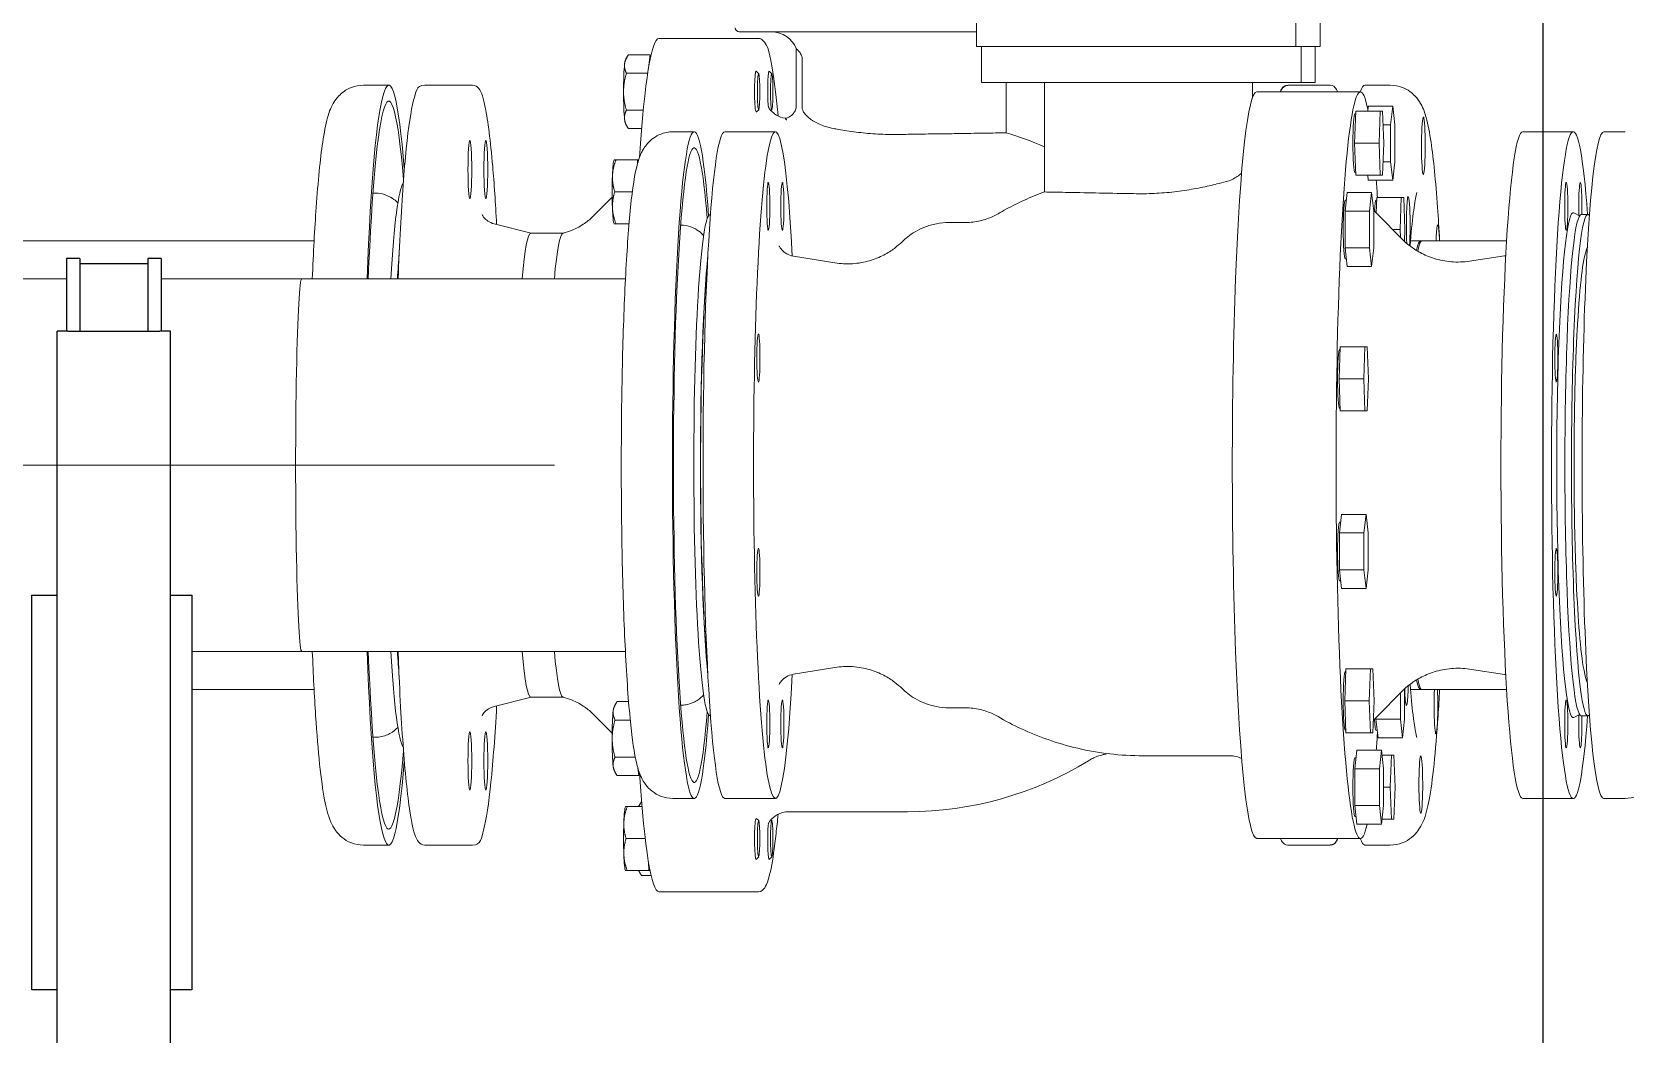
# Model space of a CAD drawing. Header units: millimetres. Extents: x 0 to 100323, y 0 to 59400.
# Drawn here: x 69741 to 71235, y 46487 to 47427 of the extents above; entities that cross this region are included whole.
import ezdxf

# ---------------------------------------------------------------- set-up
doc = ezdxf.new("R2010")
doc.units = ezdxf.units.MM
doc.header["$LTSCALE"] = 100
doc.linetypes.add('CHAIN', pattern=[0.3543, 0.2362, -0.0295, 0.0591, -0.0295])
doc.layers.add('P_Biomass (BM)', color=150, linetype='Continuous', lineweight=18, true_color=0x007fff)
doc.layers.add('P_BioMass CenterLine', color=150, linetype='CHAIN', lineweight=18, true_color=0x007fff)
doc.layers.add('Visible', color=7, linetype='Continuous', lineweight=25)

msp = doc.modelspace()

# ---------------------------------------------------------------- linework, layer by layer
at = {"layer": 'P_Biomass (BM)'}
for p, q in [((70626.9, 47413), (70626.9, 47613)), ((70926.3, 47613), (70926.3, 47413)), ((70949.2, 47413), (70949.2, 47613)), ((70422.4, 47420.5), (70328.8, 47420.5)), ((70464.6, 47426.7), (70404.4, 47426.7)), ((70464.6, 47426.7), (70626.9, 47426.7)), ((70297.5, 47400.4), (70299.1, 47403.1)), ((70320.7, 47405.2), (70300.4, 47405.2)), ((70320.7, 47405.2), (70319.3, 47393.1)), ((70321, 47402.3), (70320.7, 47405.2)), ((70457.8, 47357.9), (70457.8, 47411.1)), ((70463.3, 47401.7), (70463.3, 47355.8)), ((70626.9, 47413), (70926.3, 47413)), ((70631.6, 47413), (70631.6, 47379.2)), ((70926.3, 47413), (70931, 47413)), ((70931, 47413), (70931.4, 47413)), ((70931.4, 47413), (70944.1, 47413)), ((70931.4, 47413), (70931.4, 47379.2)), ((70944.1, 47413), (70944.5, 47413)), ((70944.5, 47413), (70949.2, 47413)), ((70944.5, 47413), (70944.5, 47379.2)), ((70318.5, 47387.9), (70298.5, 47387.9)), ((70422.6, 47387.5), (70420.1, 47390)), ((70434.8, 47387.5), (70432.4, 47390)), ((70075.6, 47376.7), (70051.9, 47376.7)), ((70109.3, 47376.7), (70154.2, 47376.7)), ((70696.7, 47379.2), (70631.6, 47379.2)), ((70654.6, 47332), (70654.6, 47379.2)), ((70690.6, 47276.6), (70690.6, 47379.2)), ((70696.7, 47379.2), (70860.2, 47379.2)), ((70931.4, 47379.2), (70860.2, 47379.2)), ((70885.6, 47364.6), (70885.6, 47379.2)), ((70958.7, 47376.7), (70918.8, 47376.7)), ((70931.4, 47379.2), (70939.8, 47379.2)), ((70944.5, 47379.2), (70939.8, 47379.2)), ((70991.2, 47376.7), (71014.9, 47376.7)), ((70889.7, 47370.5), (70987, 47370.5)), ((70993.8, 47352.3), (70994.3, 47357)), ((70994.3, 47357), (71017.3, 47357)), ((71015.3, 47339.6), (71017.3, 47357)), ((71017.3, 47357), (71019.2, 47339.6)), ((70314.3, 47353.3), (70298.5, 47353.3)), ((70422.6, 47353.7), (70420.8, 47351.9)), ((70434.8, 47353.7), (70434.1, 47352.9)), ((70981.5, 47322.3), (70982.6, 47352.3)), ((70982.5, 47349.8), (70981.7, 47349.8)), ((70982.6, 47352.3), (71005.5, 47352.3)), ((71004.4, 47322.3), (71005.5, 47352.3)), ((71005.5, 47352.3), (71007.8, 47352.3)), ((71007.8, 47352.3), (71008.9, 47322.3)), ((70297.5, 47340.8), (70299.1, 47338.1)), ((70312.8, 47336), (70300.4, 47336)), ((70362.1, 47333), (70342.2, 47333)), ((70390.8, 47333), (70438.2, 47333)), ((71008.3, 47339.6), (71015.3, 47339.6)), ((71015.3, 47339.6), (71015.3, 47305)), ((71019.2, 47339.6), (71019.2, 47305)), ((71186.6, 47333), (71139.2, 47333)), ((71215.3, 47333), (71235.2, 47333)), ((70981.5, 47322.3), (71004.4, 47322.3)), ((70982.6, 47292.3), (70981.5, 47322.3)), ((71004.4, 47322.3), (71005.5, 47292.3)), ((71008.9, 47322.3), (71007.8, 47292.3)), ((70286.9, 47306.6), (70287, 47306.8)), ((70308.9, 47306.8), (70288.7, 47306.8)), ((70308.9, 47306.8), (70308.8, 47302.7)), ((70310, 47306.8), (70308.9, 47306.8)), ((71008.3, 47305), (71015.3, 47305)), ((71017.3, 47287.7), (71015.3, 47305)), ((71017.3, 47287.7), (71019.2, 47305)), ((70982.5, 47294.8), (70981.7, 47294.8)), ((70982.6, 47292.3), (71005.5, 47292.3)), ((70994.3, 47287.7), (70993.8, 47292.3)), ((70994.3, 47287.7), (71017.3, 47287.7)), ((71005.5, 47292.3), (71007.8, 47292.3)), ((70063.2, 47275.5), (70060.8, 47275.5)), ((70267.3, 47253.9), (70285.2, 47271.8)), ((70304.1, 47276.8), (70287.5, 47276.8)), ((70972.6, 47258.7), (70974.6, 47276.1)), ((70973.8, 47268.9), (70972.6, 47268.9)), ((70974.6, 47276.1), (70997.5, 47276.1)), ((70995.5, 47258.7), (70997.5, 47276.1)), ((70997.5, 47276.1), (70999.5, 47258.7)), ((71002.2, 47268.9), (71001.5, 47268.9)), ((71001.8, 47256.9), (71002.3, 47271.4)), ((71002.3, 47271.4), (71025.3, 47271.4)), ((71025.3, 47271.4), (71024.2, 47241.4)), ((71025.3, 47271.4), (71027.6, 47271.4)), ((71027.6, 47271.4), (71028.7, 47241.4)), ((70377.3, 47255.5), (70377.1, 47255.5)), ((70972.6, 47258.7), (70995.5, 47258.7)), ((70972.6, 47224.1), (70972.6, 47258.7)), ((70995.5, 47224.1), (70995.5, 47258.7)), ((70999.5, 47258.7), (70999.5, 47224.1)), ((71026.2, 47232.4), (71002.6, 47256)), ((71192.4, 47254.1), (71187.2, 47257.1)), ((71194.1, 47255.5), (71200.3, 47255.5)), ((70209.2, 47238), (70174.6, 47246.6)), ((70209.1, 47238), (70239.2, 47238)), ((70286.9, 47247), (70287, 47246.8)), ((70301, 47246.8), (70288.7, 47246.8)), ((70349.6, 47245.5), (70349.4, 47245.5)), ((70601.3, 47248), (70616.4, 47248)), ((71017.2, 47241.4), (71024.2, 47241.4)), ((71024.4, 47234.2), (71024.2, 47241.4)), ((71028.7, 47241.4), (71028.3, 47230.4)), ((69686.3, 47230.8), (70005.6, 47230.8)), ((70972.6, 47224.1), (70995.5, 47224.1)), ((70974.6, 47206.8), (70972.6, 47224.1)), ((70995.5, 47224.1), (70997.5, 47206.8)), ((70997.5, 47206.8), (70999.5, 47224.1)), ((71033.9, 47230.8), (71044.8, 47230.8)), ((71043.6, 47230.8), (71124.1, 47230.8)), ((70494, 47210.2), (70455.1, 47216.5)), ((70973.8, 47213.9), (70972.6, 47213.9)), ((71089.2, 47211.7), (71122.1, 47216.6)), ((64997.4, 47195.1), (69773.4, 47195.1)), ((69862.1, 47195.1), (69994, 47195.1)), ((69994, 47195.1), (70297.6, 47195.1)), ((70974.6, 47206.8), (70997.5, 47206.8)), ((70967, 47101.3), (70968.1, 47131.3)), ((70968, 47128.8), (70967.3, 47128.8)), ((70968.1, 47131.3), (70991.1, 47131.3)), ((70990, 47101.3), (70991.1, 47131.3)), ((70991.1, 47131.3), (70993.4, 47131.3)), ((70993.4, 47131.3), (70994.5, 47101.3)), ((70967, 47101.3), (70990, 47101.3)), ((70968.1, 47071.3), (70967, 47101.3)), ((70991.1, 47071.3), (70990, 47101.3)), ((70993.4, 47071.3), (70994.5, 47101.3)), ((70968, 47073.8), (70967.3, 47073.8)), ((70968.1, 47071.3), (70991.1, 47071.3)), ((70993.4, 47071.3), (70991.1, 47071.3)), ((70967.3, 46956.9), (70969.3, 46974.2)), ((70969.3, 46974.2), (70992.2, 46974.2)), ((70990.3, 46956.9), (70992.2, 46974.2)), ((70992.2, 46974.2), (70994.2, 46956.9)), ((70968.5, 46967.1), (70967.3, 46967.1)), ((70967.3, 46956.9), (70990.3, 46956.9)), ((70967.3, 46922.3), (70967.3, 46956.9)), ((70990.3, 46922.3), (70990.3, 46956.9)), ((70994.2, 46956.9), (70994.2, 46922.3)), ((70967.3, 46922.3), (70990.3, 46922.3)), ((70969.3, 46904.9), (70967.3, 46922.3)), ((70968.5, 46912.1), (70967.3, 46912.1)), ((70992.2, 46904.9), (70990.3, 46922.3)), ((70992.2, 46904.9), (70994.2, 46922.3)), ((70969.3, 46904.9), (70992.2, 46904.9)), ((69890.9, 46845.8), (69994, 46845.8)), ((69994, 46845.8), (70297.6, 46845.8)), ((70494, 46830.8), (70455.1, 46824.4)), ((70972.3, 46799.5), (70973.4, 46829.5)), ((70973.3, 46827), (70972.6, 46827)), ((70973.4, 46829.5), (70996.4, 46829.5)), ((70995.2, 46799.5), (70996.4, 46829.5)), ((70996.4, 46829.5), (70998.6, 46829.5)), ((70998.6, 46829.5), (70999.8, 46799.5)), ((71089.2, 46829.2), (71122.1, 46824.3)), ((69890.9, 46810.1), (70005.6, 46810.1)), ((71026.2, 46808.5), (71002.6, 46784.9)), ((71024.5, 46782.2), (71024.5, 46806.8)), ((71028.4, 46810.6), (71028.4, 46782.2)), ((71033.9, 46810.1), (71044.8, 46810.1)), ((71043.6, 46810.1), (71124.1, 46810.1)), ((70209.2, 46803), (70174.6, 46794.3)), ((70209.1, 46803), (70239.2, 46803)), ((70286.9, 46793.9), (70288.4, 46796.6)), ((70300.6, 46798.8), (70289.8, 46798.8)), ((70349.6, 46795.5), (70349.4, 46795.5)), ((70601.3, 46793), (70616.4, 46793)), ((70972.3, 46799.5), (70995.2, 46799.5)), ((70973.4, 46769.5), (70972.3, 46799.5)), ((70996.4, 46769.5), (70995.2, 46799.5)), ((70999.8, 46799.5), (70998.6, 46769.5)), ((70267.3, 46787), (70285.2, 46769.1)), ((70302.1, 46781.5), (70287.8, 46781.5)), ((70377.3, 46785.5), (70377.1, 46785.5)), ((71001.5, 46782.2), (71001.5, 46783.7)), ((71001.5, 46782.2), (71024.5, 46782.2)), ((71003.5, 46764.8), (71001.5, 46782.2)), ((71026.4, 46764.8), (71024.5, 46782.2)), ((71028.4, 46782.2), (71026.4, 46764.8)), ((71192.4, 46786.8), (71187.2, 46783.8)), ((71194.1, 46785.5), (71200.3, 46785.5)), ((70063.2, 46765.5), (70060.8, 46765.5)), ((70973.3, 46772), (70972.6, 46772)), ((70973.4, 46769.5), (70996.4, 46769.5)), ((70998.6, 46769.5), (70996.4, 46769.5)), ((71002.7, 46772), (71001.5, 46772)), ((71003.5, 46764.8), (71026.4, 46764.8)), ((70306.8, 46746.8), (70287.8, 46746.8)), ((70783.1, 46748), (70864.8, 46748)), ((70982.9, 46746.1), (70981.7, 46746.1)), ((70981.8, 46735.9), (70983.7, 46753.2)), ((70983.7, 46753.2), (71006.7, 46753.2)), ((71004.7, 46735.9), (71006.7, 46753.2)), ((71006.7, 46753.2), (71008.6, 46735.9)), ((71007.2, 46748.6), (71016.1, 46748.6)), ((71016.1, 46748.6), (71015, 46718.6)), ((71016.1, 46748.6), (71018.4, 46748.6)), ((71019.5, 46718.6), (71018.4, 46748.6)), ((70286.9, 46734.3), (70288.4, 46731.6)), ((70310.1, 46729.5), (70289.8, 46729.5)), ((70309.3, 46736.5), (70310.1, 46729.5)), ((70310.1, 46729.5), (70310.5, 46732.8)), ((70981.8, 46735.9), (71004.7, 46735.9)), ((70981.8, 46701.3), (70981.8, 46735.9)), ((71004.7, 46701.3), (71004.7, 46735.9)), ((71008.6, 46701.3), (71008.6, 46735.9)), ((71008.6, 46718.6), (71015, 46718.6)), ((71016.1, 46688.6), (71015, 46718.6)), ((71019.5, 46718.6), (71018.4, 46688.6)), ((70297.5, 46700.1), (70297.6, 46700.3)), ((70313.2, 46700.3), (70299.3, 46700.3)), ((70309.9, 46700.3), (70311.4, 46702.8)), ((70312.8, 46705), (70312.7, 46705)), ((70362.1, 46708), (70342.2, 46708)), ((70390.8, 46708), (70438.2, 46708)), ((70981.8, 46701.3), (71004.7, 46701.3)), ((70983.7, 46684), (70981.8, 46701.3)), ((71006.7, 46684), (71004.7, 46701.3)), ((71008.6, 46701.3), (71006.7, 46684)), ((71186.6, 46708), (71139.2, 46708)), ((71215.3, 46708), (71235.2, 46708)), ((70422.6, 46687.2), (70420.8, 46689)), ((70434.8, 46687.2), (70434.1, 46688)), ((70562.1, 46695.5), (70451.1, 46695.5)), ((70982.9, 46691.1), (70981.7, 46691.1)), ((71007.2, 46688.6), (71016.1, 46688.6)), ((71018.4, 46688.6), (71016.1, 46688.6)), ((70316.2, 46670.3), (70298.2, 46670.3)), ((70889.7, 46670.5), (70987, 46670.5)), ((70983.7, 46684), (71006.7, 46684)), ((70075.6, 46664.2), (70051.9, 46664.2)), ((70109.3, 46664.2), (70154.2, 46664.2)), ((70958.7, 46664.2), (70918.8, 46664.2)), ((70991.2, 46664.2), (71014.9, 46664.2)), ((70297.5, 46640.5), (70297.6, 46640.3)), ((70319.6, 46640.3), (70299.3, 46640.3)), ((70309.9, 46640.3), (70311.4, 46637.8)), ((70319.3, 46648.1), (70319.6, 46640.3)), ((70319.6, 46640.3), (70320.7, 46640.3)), ((70422.6, 46653.4), (70420.1, 46650.9)), ((70434.8, 46653.4), (70432.4, 46650.9)), ((70321.7, 46635.7), (70312.7, 46635.7)), ((70422.4, 46620.5), (70328.8, 46620.5))]:
    msp.add_line(p, q, dxfattribs=at)
for centre, radius, start, end in [((70404.4, 47430.5), 3.75, 180, 270), ((70434.6, 47401.7), 25, 21.9108, 90), ((70562.1, 47020.5), 325, 66.7144, 73.4623), ((70562.1, 47020.5), 325, 270, 301.4991)]:
    msp.add_arc(centre, radius, start, end, dxfattribs=at)
for centre, major_axis, ratio, start_param, end_param in [((70328.8, 47020.5), (0, 400), 0.065414, 0, 0.765731), ((70075.6, 47020.5), (0, 356.3), 0.065414, 5.606443, 7.341691), ((70297.8, 47370.6), (0, 30), 0.065414, 0.523599, 1.570796), ((70297.8, 47370.6), (0, 30), 0.065414, 0.113789, 0.523599), ((70420, 47370.6), (0, 19.4), 0.065414, 6.217589, 8.835221), ((70432.3, 47370.6), (0, 19.4), 0.065414, 6.217589, 8.311622), ((70987, 47020.5), (0, 350), 0.065414, 5.97488, 9.703499), ((70075.6, 47020.5), (0, 341.3), 0.065414, 5.615891, 7.316794), ((70991.2, 47020.5), (0, 356.2), 0.065414, 0, 0.187592), ((70297.8, 47370.6), (0, 30), 0.065414, 1.570796, 2.617994), ((70362.1, 47020.5), (0, -312.5), 0.065414, 2.417031, 7.007747), ((70438.2, 47020.5), (0, -312.5), 0.065414, 2.249602, 7.175176), ((70889.7, 47020.5), (0, 350), 0.065414, 0, 3.141593), ((71186.6, 47020.5), (0, -312.5), 0.065414, 2.421887, 7.002891), ((70297.8, 47370.6), (0, -30), 0.065414, 5.759587, 6.169397), ((70362.1, 47020.5), (0, -297.5), 0.065414, 2.461301, 6.963477), ((70981.7, 47322.3), (0, -27.5), 0.065414, 3.141593, 6.283185), ((71046, 47319.9), (0, 26.9), 0.065414, 0.162793, 5.995002), ((70390.8, 47020.5), (0, -312.5), 0.065414, 3.141593, 6.283185), ((71139.2, 47020.5), (0, -312.5), 0.065414, 3.141593, 6.283185), ((71215.3, 47020.5), (0, 312.5), 0.065414, 0, 3.141593), ((70287.1, 47276.8), (0, 30), 0.065414, 0.113789, 1.047198), ((70090.6, 47020.5), (0, 265), 0.065414, 0.08403, 0.851358), ((70287.1, 47276.8), (0, 30), 0.065414, 1.047198, 2.094395), ((70987, 47020.5), (0, 350), 0.065414, 5.511964, 5.581042), ((71193.2, 47263), (0, 22.5), 0.065414, 4.371686, 8.24304), ((70972.6, 47241.4), (0, -27.5), 0.065414, 3.141593, 6.283185), ((71001.5, 47241.4), (0, 27.5), 0.065414, 0, 0.885721), ((71031.8, 47245.5), (0, 26.9), 0.065414, 3.919198, 6.7804), ((70287.1, 47276.8), (0, -30), 0.065414, 5.235988, 6.169397), ((70377.1, 47020.5), (0, -235), 0.065414, 3.141593, 6.283185), ((71031.8, 47245.5), (0, 26.9), 0.065414, 0.948191, 2.25751), ((71186.6, 47020.5), (0, 236.8), 0.065414, 6.245329, 9.462635), ((71194.1, 47020.5), (0, 235), 0.065414, 0, 3.141593), ((71200.3, 47020.5), (0, 235), 0.065414, 6.190751, 9.517212), ((70209.1, 47020.5), (0, 217.5), 0.065414, 0, 0.638696), ((70239.4, 47020.5), (0, 217.5), 0.065414, 0.016389, 0.638696), ((71059.5, 47218.9), (0, 26.9), 0.065414, 5.66058, 7.393169), ((71043.6, 47020.5), (0, 210.4), 0.065414, 0, 0.294103), ((71044.8, 47020.5), (0, 210.4), 0.065414, 0, 0.304859), ((71059.5, 47218.9), (0, -26.9), 0.065414, 2.031609, 2.068011), ((70096.8, 47020.5), (0, 265), 0.065414, 0.7248, 0.851358), ((70096.8, 47020.5), (0, -262.5), 0.065414, 3.904755, 3.984576), ((70383.3, 47020.5), (0, 235), 0.065414, 0.577185, 2.564408), ((70383.3, 47020.5), (0, -232.5), 0.065414, 3.752368, 5.672409), ((69994, 47020.5), (0, 174.6), 0.032742, 0, 3.141593), ((70967.3, 47101.3), (0, -27.5), 0.065414, 3.141593, 6.283185), ((70967.3, 46939.6), (0, -27.5), 0.065414, 3.141593, 6.283185), ((70075.6, 47020.5), (0, -356.3), 0.065414, 5.22468, 6.959927), ((70075.6, 47020.5), (0, -341.3), 0.065414, 5.249576, 6.95048), ((70090.6, 47020.5), (0, -265), 0.065414, 5.431827, 6.199156), ((70096.8, 47020.5), (0, 265), 0.065414, 2.290235, 2.416793), ((70096.8, 47020.5), (0, -262.5), 0.065414, 5.440202, 5.520023), ((70209.1, 47020.5), (0, -217.5), 0.065414, 5.644489, 6.283185), ((70239.4, 47020.5), (0, -217.5), 0.065414, 5.644489, 6.266796), ((70972.6, 46799.5), (0, -27.5), 0.065414, 3.141593, 6.283185), ((71043.6, 47020.5), (0, -210.4), 0.065414, 5.989083, 6.283185), ((71044.8, 47020.5), (0, -210.4), 0.065414, 5.978326, 6.283185), ((71030.1, 46822), (0, 26.9), 0.065414, 2.004432, 2.068011), ((71030.1, 46822), (0, -26.9), 0.065414, 5.66058, 7.533429), ((71057.8, 46795.5), (0, -26.9), 0.065414, 4.136696, 6.7804), ((71057.8, 46795.5), (0, -26.9), 0.065414, 0.948191, 2.146489), ((70287.1, 46764.1), (0, 30), 0.065414, 0.523599, 1.570796), ((70287.1, 46764.1), (0, 30), 0.065414, 0.113789, 0.523599), ((71001.5, 46799.5), (0, -27.5), 0.065414, 5.397465, 6.283185), ((71193.2, 46777.9), (0, -22.5), 0.065414, 4.323331, 8.194685), ((70287.1, 46764.1), (0, 30), 0.065414, 1.570796, 2.617994), ((70987, 47020.5), (0, 350), 0.065414, 3.843736, 3.912059), ((70981.7, 46718.6), (0, -27.5), 0.065414, 3.141593, 6.283185), ((71043.6, 46721), (0, -26.9), 0.065414, 0.162793, 5.995002), ((70287.1, 46764.1), (0, -30), 0.065414, 5.759587, 6.169397), ((70328.8, 47020.5), (0, -400), 0.065414, 5.517455, 6.283185), ((70297.8, 46670.3), (0, 30), 0.065414, 0.113789, 1.047198), ((70297.8, 46670.3), (0, 30), 0.065414, 1.047198, 2.094395), ((70420, 46670.3), (0, -19.4), 0.065414, 3.731149, 6.348781), ((70432.3, 46670.3), (0, -19.4), 0.065414, 4.254748, 6.348781), ((70991.2, 47020.5), (0, -356.2), 0.065414, 6.095593, 6.283185), ((70297.8, 46670.3), (0, -30), 0.065414, 5.235988, 6.169397)]:
    msp.add_ellipse(centre, major_axis=major_axis, ratio=ratio, start_param=start_param, end_param=end_param, dxfattribs=at)
for centre, major_axis in [((70422.5, 47370.6), (0, 16.9)), ((70434.8, 47370.6), (0, -16.9)), ((70151.7, 47297.6), (0, -27.5)), ((70166.7, 47297.6), (0, -27.5)), ((70431.6, 47263), (0, 22.5)), ((70444.8, 47263), (0, -22.5)), ((71180, 47263), (0, 22.5)), ((70422.3, 47120.9), (0, 22.5)), ((71170.7, 47120.9), (0, -22.5)), ((70422.3, 46920), (0, 22.5)), ((71170.7, 46920), (0, -22.5)), ((70431.6, 46777.9), (0, 22.5)), ((70444.8, 46777.9), (0, -22.5)), ((71180, 46777.9), (0, -22.5)), ((70151.7, 46743.3), (0, 27.5)), ((70166.7, 46743.3), (0, 27.5)), ((70422.5, 46670.3), (0, 16.9)), ((70434.8, 46670.3), (0, -16.9))]:
    msp.add_ellipse(centre, major_axis=major_axis, ratio=0.065414, dxfattribs=at)
for points, knots in [([(70440.8, 47347.9), (70439.2, 47364.3), (70437.5, 47378.1), (70433.1, 47405.2), (70431.9, 47414.3), (70425.2, 47419.8), (70423.9, 47420.5), (70422.4, 47420.5)], [7.2539836, 7.2539836, 7.2539836, 7.2539836, 7.473267, 7.473267, 7.7999765, 7.7999765, 7.8539816, 7.8539816, 7.8539816, 7.8539816]), ([(70457.8, 47411), (70457.8, 47410.9), (70458, 47410.8), (70458.6, 47410.1), (70459.3, 47409.5), (70460.9, 47407.7), (70461.8, 47406.6), (70462.7, 47404.8), (70462.9, 47404.3), (70463.2, 47403.3), (70463.3, 47402.8), (70463.3, 47402.2), (70463.3, 47401.9), (70463.3, 47401.7)], [4.346004, 4.346004, 4.346004, 4.346004, 4.614397, 4.614397, 5.186441, 5.186441, 5.814482, 5.814482, 6.038344, 6.038344, 6.170665, 6.170665, 6.234872, 6.234872, 6.234872, 6.234872]), ([(70003.9, 47195.1), (70004.9, 47219.7), (70006.1, 47242.2), (70009.3, 47286.9), (70011.3, 47307.4), (70015, 47332.2), (70016.3, 47339.6), (70019.4, 47350.5), (70020.5, 47354.3), (70024.7, 47361.6), (70026.2, 47364), (70031.4, 47369.4), (70035.1, 47372.5), (70044, 47375.9), (70047.9, 47376.7), (70051.9, 47376.7)], [2.709033, 2.709033, 2.709033, 2.709033, 2.973187, 2.973187, 3.302608, 3.302608, 3.490979, 3.490979, 3.605232, 3.605232, 3.652037, 3.652037, 3.694406, 3.694406, 3.719484, 3.719484, 3.719484, 3.719484]), ([(70084.4, 47195.1), (70085, 47211.7), (70085.7, 47227.5), (70088.1, 47271.6), (70089.9, 47296.9), (70094.1, 47337.7), (70096.4, 47352.9), (70100.9, 47369.9), (70101.2, 47376.7), (70109.3, 47376.7)], [3.661294, 3.661294, 3.661294, 3.661294, 3.824415, 3.824415, 4.145296, 4.145296, 4.468484, 4.468484, 4.712389, 4.712389, 4.712389, 4.712389]), ([(70154.2, 47376.7), (70156.8, 47376.7), (70158.7, 47375.2), (70163.2, 47369.9), (70164.4, 47364.5), (70168.7, 47343.3), (70171, 47324.6), (70174.5, 47284.6), (70175.7, 47266.3), (70176.8, 47246.1)], [4.712389, 4.712389, 4.712389, 4.712389, 4.7891009, 4.7891009, 5.0239331, 5.0239331, 5.3621087, 5.3621087, 5.5866823, 5.5866823, 5.5866823, 5.5866823]), ([(70958.7, 47376.7), (70961.3, 47376.7), (70962.9, 47375.1), (70964.6, 47372.6), (70965.1, 47371.6), (70965.6, 47370.5)], [4.712389, 4.712389, 4.712389, 4.712389, 4.8063446, 4.8063446, 4.8629007, 4.8629007, 4.8629007, 4.8629007]), ([(71061.2, 47230.8), (71060.6, 47241.9), (71060, 47252.3), (71057.5, 47286.9), (71055.5, 47307.4), (71051.9, 47332.2), (71050.5, 47339.6), (71047.4, 47350.5), (71046.3, 47354.3), (71042.2, 47361.6), (71040.6, 47364), (71035.4, 47369.4), (71031.7, 47372.5), (71022.8, 47375.9), (71018.9, 47376.7), (71014.9, 47376.7)], [2.7204639, 2.7204639, 2.7204639, 2.7204639, 2.850689, 2.850689, 3.1801108, 3.1801108, 3.3684815, 3.3684815, 3.4827341, 3.4827341, 3.5295395, 3.5295395, 3.5719089, 3.5719089, 3.5969868, 3.5969868, 3.5969868, 3.5969868]), ([(70431.9, 47355.8), (70431.8, 47356.4), (70431.7, 47357.1), (70431.4, 47359.1), (70431.2, 47360.5), (70431.1, 47362)], [2.3369942, 2.3369942, 2.3369942, 2.3369942, 2.4488197, 2.4488197, 2.6508871, 2.6508871, 2.6508871, 2.6508871]), ([(70447.8, 47345.7), (70444.4, 47346.2), (70441.5, 47347.3), (70437, 47350), (70435.5, 47351.4), (70433, 47354), (70432.4, 47355), (70431.7, 47356.3), (70431.6, 47356.6), (70431.6, 47356.6)], [4.7216684, 4.7216684, 4.7216684, 4.7216684, 4.7504118, 4.7504118, 4.7824609, 4.7824609, 4.823845, 4.823845, 4.8671862, 4.8671862, 4.8671862, 4.8671862]), ([(70447.7, 47345.7), (70448.3, 47345.8), (70448.9, 47346), (70450.3, 47346.5), (70451.1, 47346.8), (70452.8, 47347.8), (70453.7, 47348.6), (70455.3, 47350.4), (70456.1, 47351.5), (70457.2, 47353.9), (70457.6, 47355.2), (70457.8, 47357), (70457.8, 47357.4), (70457.8, 47357.9)], [0, 0, 0, 0, 0.0858513, 0.0858513, 0.1884638, 0.1884638, 0.3291483, 0.3291483, 0.487157, 0.487157, 0.6468721, 0.6468721, 0.7028784, 0.7028784, 0.7028784, 0.7028784]), ([(70420.8, 47351.9), (70420.7, 47351.8), (70420.6, 47351.8), (70420.3, 47351.7), (70420.1, 47351.9), (70419.6, 47352.8), (70419.4, 47353.5), (70419.3, 47354.5)], [2.1876151, 2.1876151, 2.1876151, 2.1876151, 2.2549429, 2.2549429, 2.4488197, 2.4488197, 2.6508871, 2.6508871, 2.6508871, 2.6508871]), ([(70449.1, 47344.1), (70449.1, 47344.1), (70449.1, 47344.1), (70449.1, 47344.1), (70449, 47344.2), (70448.9, 47344.2), (70448.8, 47344.3), (70448.5, 47344.5), (70448.2, 47344.7), (70448, 47344.8), (70447.8, 47345), (70447.7, 47345.2), (70447.6, 47345.3), (70447.6, 47345.3), (70447.6, 47345.4), (70447.5, 47345.4), (70447.5, 47345.5), (70447.5, 47345.6), (70447.5, 47345.6), (70447.6, 47345.6), (70447.6, 47345.7), (70447.7, 47345.7)], [-0.0064, -0.0064, -0.0064, -0.0064, 0, 0, 0, 0.092512, 0.092512, 0.092512, 0.357836, 0.357836, 0.357836, 0.649, 0.649, 0.649, 0.701693, 0.701693, 0.701693, 0.977222, 0.977222, 0.977222, 1.10244, 1.10244, 1.10244, 1.10244]), ([(70463.3, 47355.8), (70463.3, 47355.6), (70463.4, 47355.4), (70463.4, 47355.2), (70463.4, 47355), (70463.4, 47354.7), (70463.5, 47354.5), (70463.6, 47354.1), (70463.7, 47353.6), (70463.9, 47353.2), (70464, 47353), (70464.1, 47352.8), (70464.2, 47352.5), (70464.5, 47351.8), (70464.9, 47351.1), (70465.5, 47350.4), (70466.2, 47349.4), (70467.2, 47348.2), (70468.6, 47347), (70469, 47346.6), (70469.3, 47346.3), (70469.7, 47346), (70470.2, 47345.6), (70470.8, 47345.2), (70471.4, 47344.7), (70472, 47344.3), (70472.7, 47343.8), (70473.5, 47343.3), (70473.8, 47343.1), (70474.2, 47342.9), (70474.6, 47342.6), (70476.2, 47341.7), (70477.9, 47340.9), (70479.7, 47340.1), (70483.4, 47338.5), (70487.7, 47337.1), (70492.5, 47336.2)], [0, 0, 0, 0, 0.022735, 0.022735, 0.022735, 0.056178, 0.056178, 0.056178, 0.123586, 0.123586, 0.123586, 0.164968, 0.164968, 0.164968, 0.280361, 0.280361, 0.280361, 0.452359, 0.452359, 0.452359, 0.497488, 0.497488, 0.497488, 0.553168, 0.553168, 0.553168, 0.618151, 0.618151, 0.618151, 0.652402, 0.652402, 0.652402, 0.785691, 0.785691, 0.785691, 1.064667, 1.064667, 1.064667, 1.064667]), ([(71045.8, 47346.4), (71045.8, 47346.5), (71045.9, 47346.6), (71046.1, 47346.8), (71046.2, 47346.7), (71046.4, 47346.1), (71046.5, 47345.9), (71046.5, 47345.6)], [-2.1952792, -2.1952792, -2.1952792, -2.1952792, -2.0993492, -2.0993492, -1.8229843, -1.8229843, -1.7097702, -1.7097702, -1.7097702, -1.7097702]), ([(70342.2, 46708), (70338.3, 46708), (70334.5, 46708.7), (70327.7, 46711.2), (70324.9, 46713), (70320, 46716.8), (70318.2, 46718.8), (70314.8, 46723.3), (70313.6, 46725.5), (70310.3, 46732.3), (70309.3, 46736), (70305.7, 46750.5), (70304, 46763.1), (70300.4, 46798.1), (70298.8, 46820.8), (70296.3, 46871.6), (70295.3, 46899.3), (70294, 46957.6), (70293.7, 46988.2), (70293.7, 47049.3), (70294, 47079.9), (70295.2, 47138.1), (70296.2, 47165.7), (70298.6, 47215.4), (70300.1, 47237.4), (70303.5, 47274.4), (70305.4, 47288.7), (70309.2, 47304.5), (70310.2, 47308.4), (70313.9, 47316), (70315.3, 47318.7), (70320.5, 47324.5), (70323.7, 47327.6), (70332.3, 47331.6), (70336.5, 47332.8), (70341.3, 47333), (70341.7, 47333), (70342.2, 47333)], [3.719484, 3.719484, 3.719484, 3.719484, 3.743798, 3.743798, 3.77054, 3.77054, 3.803968, 3.803968, 3.854309, 3.854309, 3.976904, 3.976904, 4.291063, 4.291063, 4.635426, 4.635426, 4.961498, 4.961498, 5.284378, 5.284378, 5.606591, 5.606591, 5.929416, 5.929416, 6.25521, 6.25521, 6.595584, 6.595584, 6.728331, 6.728331, 6.787184, 6.787184, 6.830531, 6.830531, 6.858525, 6.858525, 6.861077, 6.861077, 6.861077, 6.861077]), ([(70555.7, 47330.5), (70554, 47330.5), (70552.4, 47330.5), (70544.6, 47330.5), (70538.3, 47330.7), (70525.8, 47331.4), (70519.7, 47332), (70508.1, 47333.5), (70502.5, 47334.3), (70495.8, 47335.5), (70494.1, 47335.9), (70492.5, 47336.2)], [-12.030169, -12.030169, -12.030169, -12.030169, -11.831688, -11.831688, -11.092097, -11.092097, -10.352506, -10.352506, -9.612916, -9.612916, -9.362657, -9.362657, -9.362657, -9.362657]), ([(70654.6, 47332), (70654.6, 47332), (70654.5, 47332), (70654, 47332), (70653, 47332), (70649.7, 47332), (70647.4, 47331.9), (70641.7, 47331.9), (70638.2, 47331.8), (70630.4, 47331.7), (70626, 47331.6), (70616.8, 47331.5), (70611.6, 47331.4), (70600.5, 47331.2), (70594.6, 47331.1), (70582.3, 47331), (70575.9, 47330.9), (70564.9, 47330.7), (70560.3, 47330.6), (70555.7, 47330.5)], [5.636973, 5.636973, 5.636973, 5.636973, 5.876693, 5.876693, 6.611227, 6.611227, 7.345761, 7.345761, 8.080295, 8.080295, 8.814829, 8.814829, 9.549468, 9.549468, 10.284108, 10.284108, 11.018747, 11.018747, 11.555001, 11.555001, 11.555001, 11.555001]), ([(70860.9, 47286.3), (70858.2, 47285.6), (70855.3, 47284.8), (70847.8, 47283), (70842.7, 47281.8), (70831.6, 47279.6), (70825.7, 47278.5), (70813.4, 47276.8), (70807, 47276.1), (70794.3, 47275.2), (70787.9, 47274.9), (70781.7, 47274.9), (70780, 47274.9), (70778.4, 47274.9), (70776.7, 47275)], [-3.445671, -3.445671, -3.445671, -3.445671, -2.967773, -2.967773, -2.22583, -2.22583, -1.483887, -1.483887, -0.741943, -0.741943, 0, 0, 0, 0.19854, 0.19854, 0.19854, 0.19854]), ([(70860.9, 47286.3), (70862.8, 47286.8), (70864.8, 47287.5), (70870.1, 47290.1), (70873, 47292.1), (70875.4, 47294.2)], [4.903729, 4.903729, 4.903729, 4.903729, 5.267449, 5.267449, 5.908804, 5.908804, 5.908804, 5.908804]), ([(70063.2, 47275.5), (70066.6, 47275.5), (70070, 47274.8), (70076, 47272.6), (70078.5, 47271.1), (70082, 47268.5), (70083.2, 47267.4), (70084.1, 47266.3)], [3.71948435, 3.71948435, 3.71948435, 3.71948435, 3.74309247, 3.74309247, 3.76903216, 3.76903216, 3.78834456, 3.78834456, 3.78834456, 3.78834456]), ([(70647.1, 47256.2), (70649.7, 47257.7), (70652.3, 47259.2), (70657.6, 47262.1), (70660.4, 47263.5), (70666, 47266.3), (70668.9, 47267.7), (70674.9, 47270.3), (70677.9, 47271.7), (70684.1, 47274.2), (70687.3, 47275.4), (70690.6, 47276.6)], [1.53270119, 1.53270119, 1.53270119, 1.53270119, 1.53554998, 1.53554998, 1.53839878, 1.53839878, 1.54124757, 1.54124757, 1.54409637, 1.54409637, 1.54694506, 1.54694506, 1.54694506, 1.54694506]), ([(70776.7, 47275), (70770.7, 47275.1), (70764.7, 47275.2), (70747.4, 47275.5), (70736.8, 47275.7), (70717.2, 47276.1), (70708.8, 47276.3), (70698, 47276.5), (70694.7, 47276.5), (70691.3, 47276.6), (70690.6, 47276.6), (70690.6, 47276.6)], [-11.882369, -11.882369, -11.882369, -11.882369, -11.147748, -11.147748, -9.71082, -9.71082, -8.156645, -8.156645, -7.011565, -7.011565, -6.196984, -6.196984, -6.196984, -6.196984]), ([(71030.4, 47261.1), (71030.4, 47261.8), (71030.5, 47262.4), (71030.6, 47264.8), (71030.7, 47266.3), (71030.9, 47268.1), (71030.9, 47268.6), (71031, 47269.1)], [-2.1952792, -2.1952792, -2.1952792, -2.1952792, -2.0993492, -2.0993492, -1.8229843, -1.8229843, -1.7097702, -1.7097702, -1.7097702, -1.7097702]), ([(71039.9, 47276), (71039.9, 47276), (71039.6, 47275), (71038.5, 47270.1), (71037.5, 47264.2), (71035.5, 47248.4), (71034.5, 47238), (71033.5, 47226)], [3.7807368, 3.7807368, 3.7807368, 3.7807368, 3.8745028, 3.8745028, 4.0731492, 4.0731492, 4.289109, 4.289109, 4.289109, 4.289109]), ([(70174.6, 47246.6), (70172.1, 47247.3), (70170.1, 47248.3), (70167, 47250.4), (70165.9, 47251.5), (70164.3, 47253.4), (70163.8, 47254.2), (70163.3, 47255.2), (70163.2, 47255.4), (70163.2, 47255.4)], [4.7287783, 4.7287783, 4.7287783, 4.7287783, 4.7569427, 4.7569427, 4.788423, 4.788423, 4.8293558, 4.8293558, 4.8753855, 4.8753855, 4.8753855, 4.8753855]), ([(70239.1, 47237.9), (70241.9, 47238.6), (70244.6, 47239.5), (70249.5, 47241.5), (70251.7, 47242.6), (70255.8, 47244.8), (70257.7, 47246), (70261, 47248.3), (70262.5, 47249.5), (70265.1, 47251.7), (70266.3, 47252.8), (70267.3, 47253.9)], [1.5871856, 1.5871856, 1.5871856, 1.5871856, 1.59702799, 1.59702799, 1.60687037, 1.60687037, 1.61671276, 1.61671276, 1.62655515, 1.62655515, 1.63639753, 1.63639753, 1.63639753, 1.63639753]), ([(70616.4, 47248), (70618.8, 47248), (70621.2, 47248.1), (70625.8, 47248.6), (70628.1, 47249), (70632.5, 47250.1), (70634.6, 47250.7), (70638.6, 47252.1), (70640.5, 47252.9), (70644, 47254.5), (70645.6, 47255.4), (70647.1, 47256.2)], [4.71238898, 4.71238898, 4.71238898, 4.71238898, 4.72000801, 4.72000801, 4.72762704, 4.72762704, 4.73524606, 4.73524606, 4.74286509, 4.74286509, 4.75048412, 4.75048412, 4.75048412, 4.75048412]), ([(70349.6, 47245.5), (70353, 47245.5), (70356.2, 47244.8), (70362.1, 47242.8), (70364.6, 47241.3), (70368.4, 47238.5), (70369.8, 47237.1), (70370.9, 47235.9)], [0.5778917, 0.5778917, 0.5778917, 0.5778917, 0.60088734, 0.60088734, 0.62614472, 0.62614472, 0.64992281, 0.64992281, 0.64992281, 0.64992281]), ([(70601.3, 47248), (70597.2, 47248), (70593.2, 47247.6), (70585.4, 47246), (70581.7, 47245), (70575.1, 47242.4), (70572.1, 47240.9), (70566.8, 47237.8), (70564.5, 47236.2), (70560.4, 47233), (70558.6, 47231.4), (70557.1, 47229.9)], [4.71238898, 4.71238898, 4.71238898, 4.71238898, 4.72510079, 4.72510079, 4.7378126, 4.7378126, 4.75052441, 4.75052441, 4.76323622, 4.76323622, 4.77594803, 4.77594803, 4.77594803, 4.77594803]), ([(71060.6, 47240.7), (71060.6, 47240.3), (71060.6, 47239.8), (71060.8, 47237.7), (71060.9, 47236), (71061, 47233.3), (71061, 47232.5), (71061.1, 47231.7)], [-2.1952792, -2.1952792, -2.1952792, -2.1952792, -2.0993492, -2.0993492, -1.8229843, -1.8229843, -1.7097702, -1.7097702, -1.7097702, -1.7097702]), ([(70455.1, 47216.5), (70452.6, 47216.9), (70450.5, 47217.7), (70447, 47219.7), (70445.7, 47220.8), (70443.8, 47222.8), (70443.2, 47223.7), (70442.2, 47225.2), (70442, 47225.7), (70441.9, 47226), (70441.9, 47226), (70441.9, 47226)], [1.5814074, 1.5814074, 1.5814074, 1.5814074, 1.6078018, 1.6078018, 1.6370355, 1.6370355, 1.6718667, 1.6718667, 1.7229736, 1.7229736, 1.7422109, 1.7422109, 1.7422109, 1.7422109]), ([(70494, 47210.2), (70499.4, 47209.3), (70505.1, 47209), (70516.2, 47209.7), (70521.6, 47210.7), (70531.4, 47213.6), (70535.9, 47215.5), (70543.7, 47219.5), (70547, 47221.6), (70552.7, 47225.9), (70555.1, 47228), (70557.1, 47229.9)], [4.70177791, 4.70177791, 4.70177791, 4.70177791, 4.71661193, 4.71661193, 4.73144596, 4.73144596, 4.74627998, 4.74627998, 4.761114, 4.761114, 4.77594803, 4.77594803, 4.77594803, 4.77594803]), ([(71089.2, 47211.7), (71083.7, 47210.9), (71077.9, 47210.7), (71066.7, 47211.6), (71061.2, 47212.7), (71051.3, 47215.7), (71046.9, 47217.7), (71039.2, 47221.8), (71036, 47224.1), (71030.4, 47228.3), (71028.1, 47230.4), (71026.2, 47232.4)], [1.56096304, 1.56096304, 1.56096304, 1.56096304, 1.57604994, 1.57604994, 1.59113684, 1.59113684, 1.60622374, 1.60622374, 1.62131063, 1.62131063, 1.63639753, 1.63639753, 1.63639753, 1.63639753]), ([(71199.8, 47224.7), (71199.5, 47224), (71199.3, 47223.3), (71196.2, 47213.9), (71195.2, 47205.8), (71192.5, 47181.3), (71191.3, 47165.1), (71189.3, 47129.1), (71188.6, 47109.8), (71187.6, 47069), (71187.4, 47047.6), (71187.3, 47004.6), (71187.5, 46983.1), (71188.3, 46942), (71188.9, 46922.4), (71190.6, 46886.9), (71191.6, 46871), (71194.1, 46844), (71195.4, 46833.4), (71198, 46821.8), (71198.7, 46819.2), (71199.8, 46816.2)], [5.619929, 5.619929, 5.619929, 5.619929, 5.646579, 5.646579, 5.976302, 5.976302, 6.338074, 6.338074, 6.66672, 6.66672, 6.990644, 6.990644, 7.313552, 7.313552, 7.63714, 7.63714, 7.964305, 7.964305, 8.308864, 8.308864, 8.41783, 8.41783, 8.41783, 8.41783]), ([(70051.9, 46664.2), (70047.9, 46664.2), (70043.9, 46665), (70036.9, 46667.7), (70034.1, 46669.6), (70029.1, 46673.7), (70027.3, 46675.8), (70023.6, 46680.9), (70022.4, 46683.4), (70018.1, 46692.9), (70016.9, 46698.9), (70012, 46724.9), (70009.3, 46751.3), (70005.8, 46803.8), (70004.8, 46824), (70003.9, 46845.8)], [0.577892, 0.577892, 0.577892, 0.577892, 0.603185, 0.603185, 0.631076, 0.631076, 0.666701, 0.666701, 0.725463, 0.725463, 0.91092, 0.91092, 1.353977, 1.353977, 1.588343, 1.588343, 1.588343, 1.588343]), ([(70109.3, 46664.2), (70106.8, 46664.2), (70104.9, 46665.7), (70100.3, 46671), (70099.1, 46676.4), (70094.8, 46697.6), (70092.5, 46716.3), (70088.5, 46763.3), (70086.7, 46791), (70085, 46829.9), (70084.7, 46837.8), (70084.4, 46845.8)], [1.570796, 1.570796, 1.570796, 1.570796, 1.647508, 1.647508, 1.88234, 1.88234, 2.220516, 2.220516, 2.542662, 2.542662, 2.621892, 2.621892, 2.621892, 2.621892]), ([(71235.2, 46708), (71239.1, 46708), (71242.9, 46708.7), (71249.7, 46711.2), (71252.5, 46713), (71257.4, 46716.8), (71259.2, 46718.8), (71262.6, 46723.3), (71263.8, 46725.5), (71267.1, 46732.3), (71268, 46736), (71271.6, 46750.5), (71273.4, 46763.1), (71276.9, 46797.9), (71278.5, 46820.2), (71279.8, 46845.8)], [2.3064905, 2.3064905, 2.3064905, 2.3064905, 2.3308037, 2.3308037, 2.3575462, 2.3575462, 2.3909736, 2.3909736, 2.4413153, 2.4413153, 2.5639102, 2.5639102, 2.8780695, 2.8780695, 3.2177356, 3.2177356, 3.2177356, 3.2177356]), ([(70441.9, 46814.9), (70441.9, 46814.9), (70441.9, 46815), (70442, 46815.3), (70442.2, 46815.8), (70443, 46817), (70443.4, 46817.6), (70444.9, 46819.4), (70446.3, 46820.8), (70450.3, 46823.1), (70452.5, 46824), (70455.1, 46824.4)], [4.5409744, 4.5409744, 4.5409744, 4.5409744, 4.5652142, 4.5652142, 4.6099789, 4.6099789, 4.6359673, 4.6359673, 4.6742898, 4.6742898, 4.7017779, 4.7017779, 4.7017779, 4.7017779]), ([(70557.1, 46811), (70555.1, 46813), (70552.7, 46815), (70547, 46819.3), (70543.7, 46821.4), (70535.9, 46825.5), (70531.4, 46827.3), (70521.6, 46830.2), (70516.2, 46831.2), (70505.1, 46831.9), (70499.4, 46831.6), (70494, 46830.8)], [1.50723728, 1.50723728, 1.50723728, 1.50723728, 1.5220713, 1.5220713, 1.53690533, 1.53690533, 1.55173935, 1.55173935, 1.56657338, 1.56657338, 1.5814074, 1.5814074, 1.5814074, 1.5814074]), ([(71026.2, 46808.5), (71028.1, 46810.5), (71030.4, 46812.6), (71036, 46816.9), (71039.2, 46819.1), (71046.9, 46823.2), (71051.3, 46825.2), (71061.2, 46828.2), (71066.7, 46829.3), (71077.9, 46830.3), (71083.7, 46830), (71089.2, 46829.2)], [4.64678778, 4.64678778, 4.64678778, 4.64678778, 4.66187467, 4.66187467, 4.67696157, 4.67696157, 4.69204847, 4.69204847, 4.70713537, 4.70713537, 4.72222226, 4.72222226, 4.72222226, 4.72222226]), ([(70370.9, 46805), (70369.5, 46803.4), (70367.6, 46801.6), (70362.1, 46798.2), (70358.7, 46796.6), (70353, 46795.6), (70351.3, 46795.5), (70349.6, 46795.5)], [3.64745323, 3.64745323, 3.64745323, 3.64745323, 3.67855022, 3.67855022, 3.70781033, 3.70781033, 3.71948435, 3.71948435, 3.71948435, 3.71948435]), ([(70557.1, 46811), (70558.6, 46809.5), (70560.4, 46807.9), (70564.5, 46804.8), (70566.8, 46803.1), (70572.1, 46800), (70575.1, 46798.6), (70581.7, 46796), (70585.4, 46794.9), (70593.2, 46793.4), (70597.2, 46793), (70601.3, 46793)], [1.50723728, 1.50723728, 1.50723728, 1.50723728, 1.51994909, 1.51994909, 1.5326609, 1.5326609, 1.54537271, 1.54537271, 1.55808452, 1.55808452, 1.57079633, 1.57079633, 1.57079633, 1.57079633]), ([(71014.9, 46664.2), (71018.9, 46664.2), (71022.9, 46665), (71029.9, 46667.7), (71032.7, 46669.6), (71037.7, 46673.7), (71039.6, 46675.8), (71043.2, 46680.9), (71044.5, 46683.4), (71048.7, 46692.9), (71049.9, 46698.9), (71054.8, 46724.9), (71057.5, 46751.3), (71060.3, 46793.4), (71060.8, 46801.6), (71061.2, 46810.1)], [0.4553942, 0.4553942, 0.4553942, 0.4553942, 0.4806875, 0.4806875, 0.508578, 0.508578, 0.5442035, 0.5442035, 0.6029655, 0.6029655, 0.7884224, 0.7884224, 1.2314799, 1.2314799, 1.3319171, 1.3319171, 1.3319171, 1.3319171]), ([(71029.1, 46800.2), (71029, 46800.7), (71029, 46801.2), (71028.8, 46803.2), (71028.7, 46804.9), (71028.6, 46807.6), (71028.6, 46808.4), (71028.5, 46809.2)], [-2.1952792, -2.1952792, -2.1952792, -2.1952792, -2.0993492, -2.0993492, -1.8229843, -1.8229843, -1.7097702, -1.7097702, -1.7097702, -1.7097702]), ([(71033.5, 46814.9), (71034.4, 46803.9), (71035.3, 46794.3), (71037.7, 46775), (71039.4, 46766.7), (71039.9, 46765), (71039.9, 46765), (71039.9, 46765)], [6.0464573, 6.0464573, 6.0464573, 6.0464573, 6.2438742, 6.2438742, 6.5302968, 6.5302968, 6.5548295, 6.5548295, 6.5548295, 6.5548295]), ([(70176.8, 46794.8), (70175.3, 46767.2), (70173.5, 46743.1), (70169.4, 46703.2), (70167.1, 46688), (70162.7, 46671), (70162.3, 46664.2), (70154.2, 46664.2)], [6.9796884, 6.9796884, 6.9796884, 6.9796884, 7.2868882, 7.2868882, 7.610077, 7.610077, 7.8539816, 7.8539816, 7.8539816, 7.8539816]), ([(70163.2, 46785.5), (70163.2, 46785.5), (70163.2, 46785.5), (70163.4, 46785.9), (70163.6, 46786.4), (70164.5, 46787.8), (70165, 46788.4), (70166.8, 46790.3), (70168.4, 46791.7), (70172.1, 46793.5), (70173.3, 46793.9), (70174.6, 46794.3)], [7.6909851, 7.6909851, 7.6909851, 7.6909851, 7.7127448, 7.7127448, 7.7587005, 7.7587005, 7.7846123, 7.7846123, 7.8227224, 7.8227224, 7.8375924, 7.8375924, 7.8375924, 7.8375924]), ([(70267.3, 46787), (70266.3, 46788.1), (70265.1, 46789.2), (70262.5, 46791.4), (70261, 46792.6), (70257.7, 46794.9), (70255.8, 46796.1), (70251.7, 46798.4), (70249.5, 46799.4), (70244.6, 46801.4), (70241.9, 46802.3), (70239.1, 46803)], [4.64678778, 4.64678778, 4.64678778, 4.64678778, 4.65663016, 4.65663016, 4.66647255, 4.66647255, 4.67631493, 4.67631493, 4.68615732, 4.68615732, 4.69599971, 4.69599971, 4.69599971, 4.69599971]), ([(70647.1, 46784.7), (70645.6, 46785.6), (70644, 46786.4), (70640.5, 46788.1), (70638.6, 46788.8), (70634.6, 46790.2), (70632.5, 46790.9), (70628.1, 46791.9), (70625.8, 46792.3), (70621.2, 46792.8), (70618.8, 46793), (70616.4, 46793)], [1.53270119, 1.53270119, 1.53270119, 1.53270119, 1.54032021, 1.54032021, 1.54793924, 1.54793924, 1.55555827, 1.55555827, 1.5631773, 1.5631773, 1.57079633, 1.57079633, 1.57079633, 1.57079633]), ([(70084.1, 46774.6), (70082.4, 46772.8), (70080.1, 46770.7), (70073.9, 46767.3), (70070.2, 46766), (70065.1, 46765.5), (70064.2, 46765.5), (70063.2, 46765.5)], [6.79221679, 6.79221679, 6.79221679, 6.79221679, 6.82588326, 6.82588326, 6.85426144, 6.85426144, 6.861077, 6.861077, 6.861077, 6.861077]), ([(70783.1, 46748), (70772.6, 46748), (70762.1, 46748.6), (70741.6, 46751), (70731.5, 46752.7), (70712.1, 46757.3), (70702.8, 46760), (70685.2, 46766.2), (70676.8, 46769.6), (70661.2, 46776.9), (70653.9, 46780.7), (70647.1, 46784.7)], [4.71238898, 4.71238898, 4.71238898, 4.71238898, 4.72000801, 4.72000801, 4.72762704, 4.72762704, 4.73524606, 4.73524606, 4.74286509, 4.74286509, 4.75048412, 4.75048412, 4.75048412, 4.75048412]), ([(71059.2, 46779.8), (71059.2, 46779.1), (71059.2, 46778.5), (71059, 46776.2), (71058.9, 46774.6), (71058.7, 46772.8), (71058.7, 46772.3), (71058.6, 46771.8)], [-2.1952792, -2.1952792, -2.1952792, -2.1952792, -2.0993492, -2.0993492, -1.8229843, -1.8229843, -1.7097702, -1.7097702, -1.7097702, -1.7097702]), ([(70731.9, 46743.3), (70733.1, 46744.1), (70734.4, 46744.8), (70737.3, 46746.2), (70738.8, 46746.9), (70742.1, 46748.1), (70743.8, 46748.6), (70747.1, 46749.4), (70748.7, 46749.7), (70750.3, 46750)], [1.53073363, 1.53073363, 1.53073363, 1.53073363, 1.53874617, 1.53874617, 1.54675871, 1.54675871, 1.55477125, 1.55477125, 1.56137105, 1.56137105, 1.56137105, 1.56137105]), ([(70875.6, 46745.4), (70873.4, 46746.5), (70870.6, 46747.5), (70866.6, 46747.9), (70865.7, 46748), (70864.8, 46748)], [7.82029914, 7.82029914, 7.82029914, 7.82029914, 7.84655963, 7.84655963, 7.85398163, 7.85398163, 7.85398163, 7.85398163]), ([(70419.3, 46686.5), (70419.4, 46687.4), (70419.6, 46688.1), (70420.1, 46689.1), (70420.5, 46689.3), (70420.8, 46689)], [1.4481676, 1.4481676, 1.4481676, 1.4481676, 1.6622591, 1.6622591, 1.9300928, 1.9300928, 1.9300928, 1.9300928]), ([(70422.4, 46620.5), (70425.2, 46620.5), (70427, 46622.4), (70433, 46631.7), (70435.8, 46648.2), (70439.5, 46680.8), (70440.2, 46686.7), (70440.8, 46693.1)], [4.712389, 4.712389, 4.712389, 4.712389, 4.8139913, 4.8139913, 5.2275194, 5.2275194, 5.312387, 5.312387, 5.312387, 5.312387]), ([(70431.1, 46678.9), (70431.2, 46680.4), (70431.4, 46681.8), (70431.7, 46683.8), (70431.8, 46684.5), (70431.9, 46685.1)], [1.4481676, 1.4481676, 1.4481676, 1.4481676, 1.6622591, 1.6622591, 1.7808162, 1.7808162, 1.7808162, 1.7808162]), ([(70431.6, 46684.3), (70431.6, 46684.3), (70431.7, 46684.7), (70432.9, 46686.6), (70433.9, 46688.3), (70438.5, 46692), (70441.3, 46693.7), (70447, 46695.2), (70449, 46695.5), (70451.1, 46695.5)], [1.4159991, 1.4159991, 1.4159991, 1.4159991, 1.4664612, 1.4664612, 1.5186287, 1.5186287, 1.5535303, 1.5535303, 1.5707963, 1.5707963, 1.5707963, 1.5707963]), ([(71043.9, 46694.5), (71043.8, 46694.4), (71043.8, 46694.3), (71043.6, 46694.1), (71043.4, 46694.2), (71043.2, 46694.8), (71043.1, 46695), (71043.1, 46695.3)], [-2.1952792, -2.1952792, -2.1952792, -2.1952792, -2.0993492, -2.0993492, -1.8229843, -1.8229843, -1.7097702, -1.7097702, -1.7097702, -1.7097702]), ([(70918.8, 46664.2), (70916.3, 46664.2), (70914.6, 46665.9), (70912.9, 46668.3), (70912.4, 46669.3), (70911.9, 46670.5)], [1.5707963, 1.5707963, 1.5707963, 1.5707963, 1.664752, 1.664752, 1.721308, 1.721308, 1.721308, 1.721308])]:
    msp.add_open_spline(points, degree=3, knots=knots, dxfattribs=at)
for points, weights in [([(70300.4, 47405.2), (70297.2, 47400.6), (70296.8, 47396.6)], [1, 1.0379548493, 1]), ([(70298.5, 47387.9), (70295.8, 47378.6), (70295.8, 47370.6)], [1, 1.0379548493, 1]), ([(70296.8, 47396.6), (70296.3, 47392.6), (70298.5, 47387.9)], [1, 1.0379548493, 1]), ([(70295.8, 47370.6), (70295.8, 47362.6), (70298.5, 47353.3)], [1, 1.0379548493, 1]), ([(70298.5, 47353.3), (70296.3, 47348.6), (70296.8, 47344.6)], [1, 1.0379548493, 1]), ([(70296.8, 47344.6), (70297.2, 47340.6), (70300.4, 47336)], [1, 1.0379548493, 1]), ([(70288.7, 47306.8), (70285.7, 47298.7), (70285.4, 47291.8)], [1, 1.0379548493, 1]), ([(70287, 47306.8), (70287, 47306.8), (70288.7, 47306.8)], [1.0124336326, 1.03012122654, 1]), ([(70285.4, 47291.8), (70285.2, 47284.8), (70287.5, 47276.8)], [1, 1.0379548493, 1]), ([(70287.5, 47276.8), (70285.2, 47268.7), (70285.4, 47261.8)], [1, 1.0379548493, 1]), ([(70285.4, 47261.8), (70285.7, 47254.8), (70288.7, 47246.8)], [1, 1.0379548493, 1]), ([(70288.7, 47246.8), (70287, 47246.8), (70287, 47246.8)], [1, 1.03012122654, 1.0124336326]), ([(70289.8, 46798.8), (70286.6, 46794.1), (70286.1, 46790.1)], [1, 1.0379548493, 1]), ([(70286.1, 46790.1), (70285.7, 46786.1), (70287.8, 46781.5)], [1, 1.0379548493, 1]), ([(70287.8, 46781.5), (70285.2, 46772.2), (70285.2, 46764.1)], [1, 1.0379548493, 1]), ([(70285.2, 46764.1), (70285.2, 46756.1), (70287.8, 46746.8)], [1, 1.0379548493, 1]), ([(70287.8, 46746.8), (70285.7, 46742.2), (70286.1, 46738.2)], [1, 1.0379548493, 1]), ([(70286.1, 46738.2), (70286.6, 46734.1), (70289.8, 46729.5)], [1, 1.0379548493, 1]), ([(70299.3, 46700.3), (70296.3, 46692.3), (70296.1, 46685.3)], [1, 1.0379548493, 1]), ([(70297.6, 46700.3), (70297.6, 46700.3), (70299.3, 46700.3)], [1.0124336326, 1.03012122654, 1]), ([(70312.7, 46705), (70311, 46702.5), (70310.1, 46700.3)], [1, 1.01965956375, 1.01895290532]), ([(70296.1, 46685.3), (70295.8, 46678.3), (70298.2, 46670.3)], [1, 1.0379548493, 1]), ([(70298.2, 46670.3), (70295.8, 46662.3), (70296.1, 46655.3)], [1, 1.0379548493, 1]), ([(70296.1, 46655.3), (70296.3, 46648.3), (70299.3, 46640.3)], [1, 1.0379548493, 1]), ([(70299.3, 46640.3), (70297.6, 46640.3), (70297.6, 46640.3)], [1, 1.03012122654, 1.0124336326]), ([(70310.1, 46640.3), (70311, 46638.1), (70312.7, 46635.7)], [1.01895290532, 1.01965956375, 1])]:
    msp.add_rational_spline(points, weights, degree=2, dxfattribs=at)
for points in [[(71002.6, 47256), (71001.3, 47257.4), (71000.3, 47258.6), (70999.4, 47259.7)], [(71122.1, 47216.6), (71122.5, 47216.7), (71122.9, 47216.8), (71123.3, 47216.9)], [(71123.3, 46824), (71122.9, 46824.1), (71122.5, 46824.2), (71122.1, 46824.3)], [(70999.1, 46780.9), (71000, 46782.1), (71001.2, 46783.4), (71002.6, 46784.9)]]:
    msp.add_open_spline(points, degree=3, dxfattribs=at)
at = {"layer": 'P_BioMass CenterLine', "ltscale": 23.990969}
msp.add_line((64564.5, 47020.5), (70244, 47020.5), dxfattribs=at)
at = {"layer": 'Visible'}
for p, q in [((71158, 50945.5), (71158, 46195.5)), ((69773.4, 47214.2), (69773.4, 47146.1)), ((69785.9, 47214.2), (69773.4, 47214.2)), ((69785.9, 47214.2), (69785.9, 47146.1)), ((69849.6, 47209.2), (69785.9, 47209.2)), ((69849.6, 47214.2), (69849.6, 47146.1)), ((69862.1, 47214.2), (69849.6, 47214.2)), ((69862.1, 47214.2), (69862.1, 47146.1)), ((69774.6, 47146.1), (69764.6, 47146.1)), ((69764.6, 46021.1), (69764.6, 47146.1)), ((69774.6, 47146.1), (69860.9, 47146.1)), ((69870.9, 47146.1), (69860.9, 47146.1)), ((69870.9, 46021.1), (69870.9, 47146.1)), ((69740.9, 46898.6), (69764.6, 46898.6)), ((69740.9, 46528.6), (69740.9, 46898.6)), ((69870.9, 46898.6), (69890.9, 46898.6)), ((69890.9, 46898.6), (69890.9, 46528.6)), ((69764.6, 46528.6), (69740.9, 46528.6)), ((69890.9, 46528.6), (69870.9, 46528.6))]:
    msp.add_line(p, q, dxfattribs=at)
for points, knots in [([(70911.9, 47370.5), (70912.4, 47371.6), (70913, 47372.7), (70914.7, 47375.1), (70916.4, 47376.7), (70918.8, 47376.7)], [4.5618773, 4.5618773, 4.5618773, 4.5618773, 4.6200857, 4.6200857, 4.712389, 4.712389, 4.712389, 4.712389]), ([(70965.6, 46670.5), (70965.1, 46669.3), (70964.6, 46668.2), (70962.9, 46665.8), (70961.2, 46664.2), (70958.7, 46664.2)], [7.7034699, 7.7034699, 7.7034699, 7.7034699, 7.7616784, 7.7616784, 7.8539816, 7.8539816, 7.8539816, 7.8539816])]:
    msp.add_open_spline(points, degree=3, knots=knots, dxfattribs=at)

doc.saveas('drawing.dxf')
